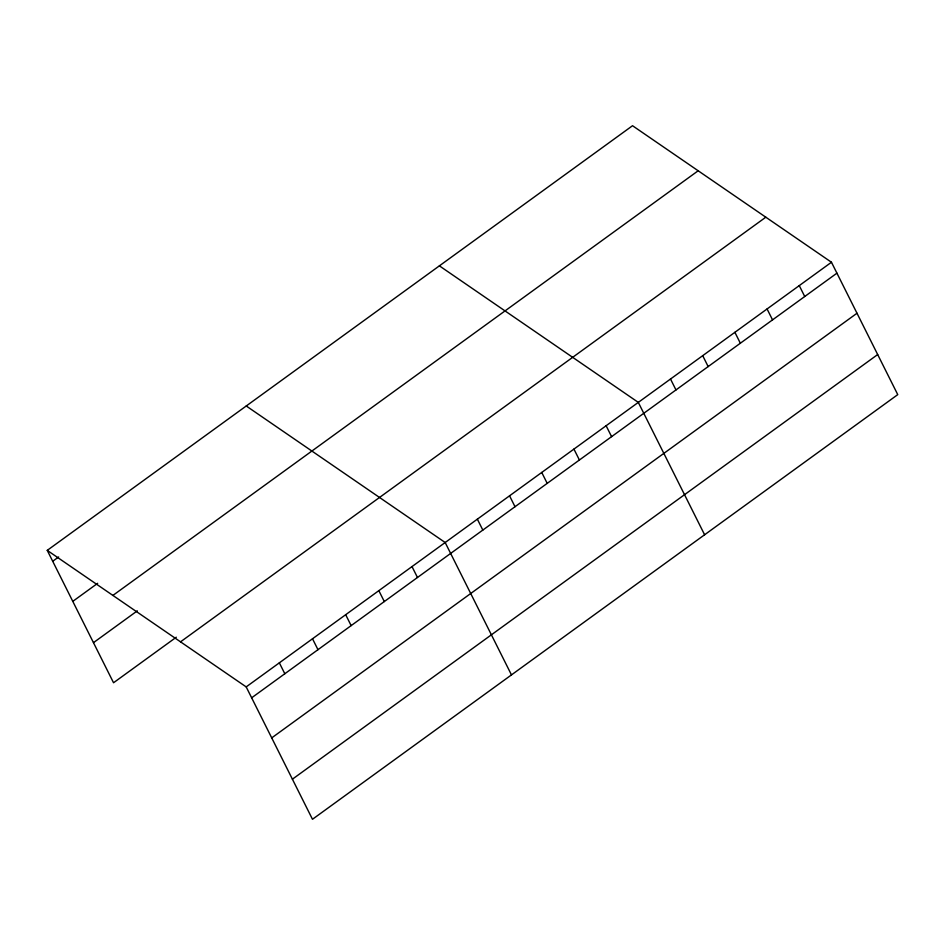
<?xml version="1.0" encoding="UTF-8"?>
<svg xmlns="http://www.w3.org/2000/svg" width="945" height="945" viewBox="0 0 945 945"><rect width="100%" height="100%" fill="white"/><g stroke="black" fill="none" stroke-linecap="round" stroke-linejoin="round"><path stroke-width="1.42" d="M47.25 550.368L632.524 125.72L831.458 262.249L897.75 394.632L312.476 819.28L246.184 686.897L47.25 550.368L113.542 682.751L176.313 637.202M52.707 561.271L58.637 556.971M72.789 601.363L97.666 583.313M112.892 595.421L698.178 170.773M93.472 642.659L137.297 610.86M180.53 641.844L765.816 217.196M246.184 686.897L831.458 262.249M251.642 697.812L836.916 273.164M271.723 737.891L856.997 313.244M292.395 779.2L877.681 354.552M439.39 265.852L638.312 402.393L704.604 534.764M246.243 405.984L445.178 542.524L511.469 674.895M799.269 285.614L804.727 296.517M767.08 308.968L772.537 319.871M734.891 332.321L740.348 343.236M702.702 355.674L708.159 366.589M670.513 379.028L675.97 389.942M606.123 425.746L611.592 436.649M573.934 449.099L579.403 460.002M541.745 472.453L547.214 483.367M509.556 495.806L515.013 506.721M477.367 519.171L482.824 530.074M412.008 566.587L417.477 577.489M378.839 590.649L384.308 601.552M345.681 614.711L351.138 625.614M312.511 638.773L317.981 649.688M279.342 662.835L284.811 673.75"/></g></svg>
